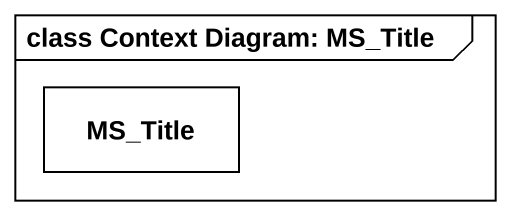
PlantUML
@startuml
mainframe class Context Diagram: MS_Title
hide circle
hide empty members
class MS_Title
@enduml
